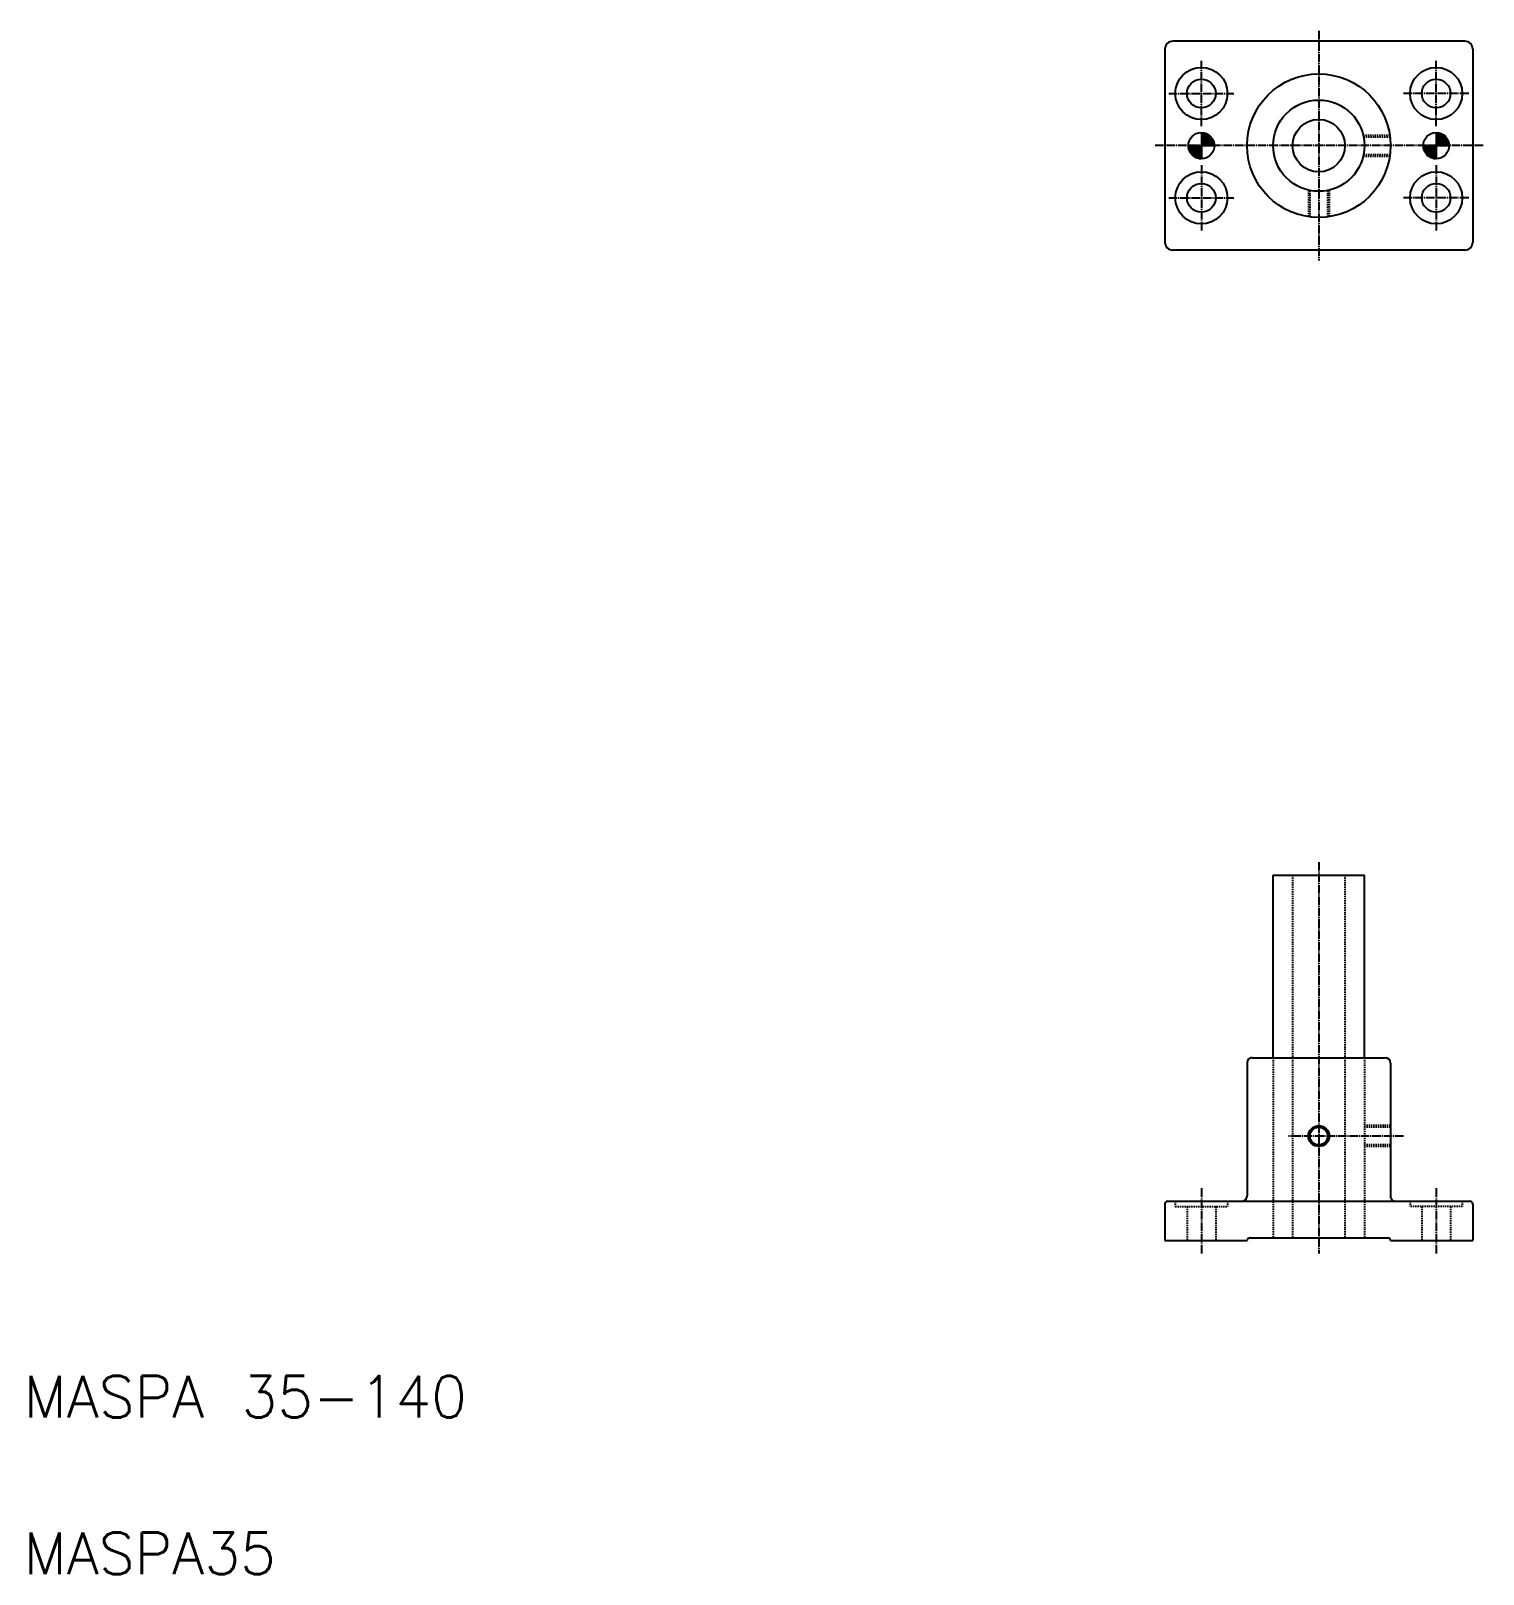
# Model space of a CAD drawing. Extents: x 43 to 599, y 40 to 632.
import ezdxf

# ---------------------------------------------------------------- set-up
doc = ezdxf.new("R2010")
doc.units = 0
doc.header["$LTSCALE"] = 0.25
doc.linetypes.add('CENTER', pattern=[17.5, 13, -1.5, 1.5, -1.5])
doc.linetypes.add('DASHED', pattern=[3.5, 2, -1.5])
doc.layers.get('0').update_dxf_attribs({"linetype": 'CONTINUOUS'})
doc.layers.add('CENTER', color=1, linetype='CENTER')
doc.styles.get("Standard").update_dxf_attribs({"font": 'txt', "bigfont": 'BIGFONT'})

msp = doc.modelspace()

# ---------------------------------------------------------------- linework, layer by layer
for p, q in [((592.44, 627.58), (480.44, 627.58)), ((477.44, 624.58), (477.44, 550.58)), ((595.44, 624.58), (595.44, 550.58)), ((491.44, 592.58), (491.44, 582.58)), ((491.44, 592.48), (492.43, 592.48)), ((491.44, 592.13), (493.51, 592.13)), ((491.44, 591.78), (494.15, 591.78)), ((556.02, 591.58), (556.02, 591.59)), ((558.56, 591.58), (558.56, 591.58)), ((581.44, 592.58), (581.44, 582.58)), ((581.44, 592.48), (582.43, 592.48)), ((581.44, 592.13), (583.51, 592.13)), ((581.44, 591.78), (584.15, 591.78)), ((486.44, 587.58), (496.44, 587.58)), ((486.45, 587.23), (491.44, 587.23)), ((486.49, 586.88), (491.44, 586.88)), ((486.55, 586.53), (491.44, 586.53)), ((486.64, 586.18), (491.44, 586.18)), ((486.76, 585.83), (491.44, 585.83)), ((491.44, 591.43), (494.63, 591.43)), ((491.44, 591.08), (495.01, 591.08)), ((491.44, 590.73), (495.32, 590.73)), ((491.44, 590.38), (495.58, 590.38)), ((491.44, 590.03), (495.8, 590.03)), ((491.44, 589.68), (495.98, 589.68)), ((491.44, 589.33), (496.13, 589.33)), ((491.44, 588.98), (496.24, 588.98)), ((491.44, 588.63), (496.33, 588.63)), ((491.44, 588.28), (496.39, 588.28)), ((491.44, 587.93), (496.43, 587.93)), ((491.44, 587.58), (496.44, 587.58)), ((576.44, 587.58), (586.44, 587.58)), ((576.45, 587.23), (581.44, 587.23)), ((576.49, 586.88), (581.44, 586.88)), ((576.55, 586.53), (581.44, 586.53)), ((576.64, 586.18), (581.44, 586.18)), ((576.76, 585.83), (581.44, 585.83)), ((581.44, 591.43), (584.63, 591.43)), ((581.44, 591.08), (585.01, 591.08)), ((581.44, 590.73), (585.32, 590.73)), ((581.44, 590.38), (585.58, 590.38)), ((581.44, 590.03), (585.8, 590.03)), ((581.44, 589.68), (585.98, 589.68)), ((581.44, 589.33), (586.13, 589.33)), ((581.44, 588.98), (586.24, 588.98)), ((581.44, 588.63), (586.33, 588.63)), ((581.44, 588.28), (586.39, 588.28)), ((581.44, 587.93), (586.43, 587.93)), ((581.44, 587.58), (586.44, 587.58)), ((486.9, 585.48), (491.44, 585.48)), ((487.08, 585.13), (491.44, 585.13)), ((487.3, 584.78), (491.44, 584.78)), ((487.56, 584.43), (491.44, 584.43)), ((487.87, 584.08), (491.44, 584.08)), ((488.25, 583.73), (491.44, 583.73)), ((488.73, 583.38), (491.44, 583.38)), ((489.36, 583.03), (491.44, 583.03)), ((490.44, 582.68), (491.44, 582.68)), ((576.9, 585.48), (581.44, 585.48)), ((577.08, 585.13), (581.44, 585.13)), ((577.3, 584.78), (581.44, 584.78)), ((577.56, 584.43), (581.44, 584.43)), ((577.87, 584.08), (581.44, 584.08)), ((578.25, 583.73), (581.44, 583.73)), ((578.73, 583.38), (581.44, 583.38)), ((579.36, 583.03), (581.44, 583.03)), ((580.44, 582.68), (581.44, 582.68)), ((592.44, 547.58), (480.44, 547.58)), ((518.94, 237.93), (518.94, 307.93)), ((518.94, 307.93), (553.94, 307.93)), ((553.94, 237.93), (553.94, 307.93)), ((510.94, 237.93), (561.94, 237.93)), ((508.94, 235.93), (508.94, 184.93)), ((563.94, 235.93), (563.94, 184.93)), ((477.44, 181.93), (477.44, 167.93)), ((478.44, 182.93), (594.44, 182.93)), ((595.44, 181.93), (595.44, 167.93)), ((477.44, 167.93), (508.94, 167.93)), ((508.94, 167.93), (509.52, 168.93)), ((509.52, 168.93), (563.37, 168.93)), ((563.37, 168.93), (563.94, 167.93)), ((563.94, 167.93), (595.44, 167.93))]:
    msp.add_line(p, q)
at = {"color": 3, "linetype": 'DASHED'}
for p, q in [((553.48, 591.58), (563.65, 591.58)), ((553.61, 590.98), (563.73, 590.98)), ((553.48, 583.58), (563.65, 583.58)), ((553.61, 584.18), (563.73, 584.18)), ((547.96, 574.41), (549.62, 576.07)), ((532.44, 570.55), (532.44, 560.38)), ((533.04, 570.42), (533.04, 560.3)), ((539.84, 570.42), (539.84, 560.3)), ((540.44, 570.55), (540.44, 560.38)), ((526.39, 307.93), (526.39, 168.93)), ((546.49, 307.93), (546.49, 168.93)), ((518.94, 237.93), (518.94, 168.93)), ((553.94, 237.93), (553.94, 168.93)), ((563.94, 211.93), (553.94, 211.93)), ((563.94, 211.33), (553.94, 211.33)), ((563.94, 204.53), (553.94, 204.53)), ((563.94, 203.93), (553.94, 203.93)), ((481.44, 182.93), (481.44, 180.93)), ((481.44, 180.93), (501.44, 180.93)), ((485.94, 180.93), (485.94, 167.93)), ((496.94, 180.93), (496.94, 167.93)), ((501.44, 182.93), (501.44, 180.93)), ((571.44, 182.93), (571.44, 180.93)), ((591.44, 180.93), (571.44, 180.93)), ((575.94, 180.93), (575.94, 167.93)), ((586.94, 180.93), (586.94, 167.93)), ((591.44, 182.93), (591.44, 180.93))]:
    msp.add_line(p, q, dxfattribs=at)
for centre, radius in [((491.44, 607.58), 10), ((581.44, 607.58), 10), ((491.44, 607.58), 5.5), ((536.44, 587.58), 27.5), ((581.44, 607.58), 5.5), ((536.44, 587.58), 17.5), ((536.44, 587.58), 10.05), ((491.44, 587.58), 5), ((581.44, 587.58), 5), ((491.44, 567.58), 10), ((581.44, 567.58), 10), ((491.44, 567.58), 5.5), ((581.44, 567.58), 5.5), ((536.44, 207.93), 3.4)]:
    msp.add_circle(centre, radius)
at = {"color": 3}
msp.add_circle((536.44, 207.93), 4, dxfattribs=at)
for centre, radius, start, end in [((480.44, 624.58), 3, 90, 180.00001), ((592.44, 624.58), 3, 0, 90), ((480.44, 550.58), 3, 179.99999, 270), ((592.44, 550.58), 3, 270, 0), ((510.94, 235.93), 2, 90, 180.00001), ((561.94, 235.93), 2, 0, 90), ((506.94, 184.93), 2, 270, 0), ((565.94, 184.93), 2, 179.99999, 270), ((478.44, 181.93), 1, 90, 180.00001), ((594.44, 181.93), 1, 0, 90)]:
    msp.add_arc(centre, radius, start, end)
at = {"layer": 'CENTER', "color": 1, "linetype": 'CENTER'}
for p, q in [((536.44, 631.58), (536.44, 543.58)), ((491.44, 595.08), (491.44, 620.08)), ((581.44, 595.08), (581.44, 620.08)), ((478.94, 607.58), (503.94, 607.58)), ((593.94, 607.58), (568.94, 607.58)), ((599.44, 587.58), (473.44, 587.58)), ((491.44, 580.08), (491.44, 555.08)), ((581.44, 580.08), (581.44, 555.08)), ((478.94, 567.58), (503.94, 567.58)), ((593.94, 567.58), (568.94, 567.58)), ((536.44, 312.93), (536.44, 162.93)), ((568.94, 207.93), (524.84, 207.93)), ((491.44, 187.93), (491.44, 162.93)), ((581.44, 187.93), (581.44, 162.93))]:
    msp.add_line(p, q, dxfattribs=at)

# ---------------------------------------------------------------- texts
for s, p in [('MASPA 35-140', (40, 100)), ('MASPA35', (40, 40))]:
    msp.add_text(s, height=16).set_placement(p)

doc.saveas('drawing.dxf')
